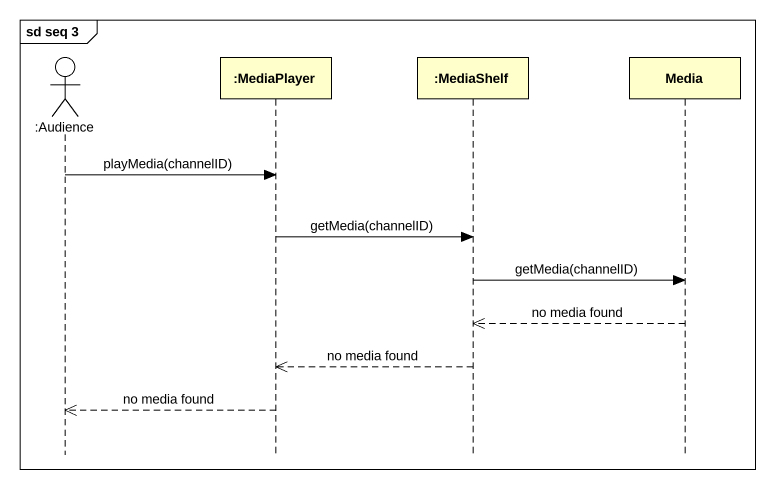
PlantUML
@startuml
mainframe sd seq 3
hide footbox
actor ":Audience" as Audience
participant ":MediaPlayer" as MediaPlayer
participant ":MediaShelf" as MediaShelf
participant Media

Audience -> MediaPlayer : playMedia(channelID)
MediaPlayer -> MediaShelf : getMedia(channelID)
MediaShelf -> Media : getMedia(channelID)
Media -->> MediaShelf : no media found
MediaShelf -->> MediaPlayer : no media found
MediaPlayer -->> Audience : no media found
@enduml
